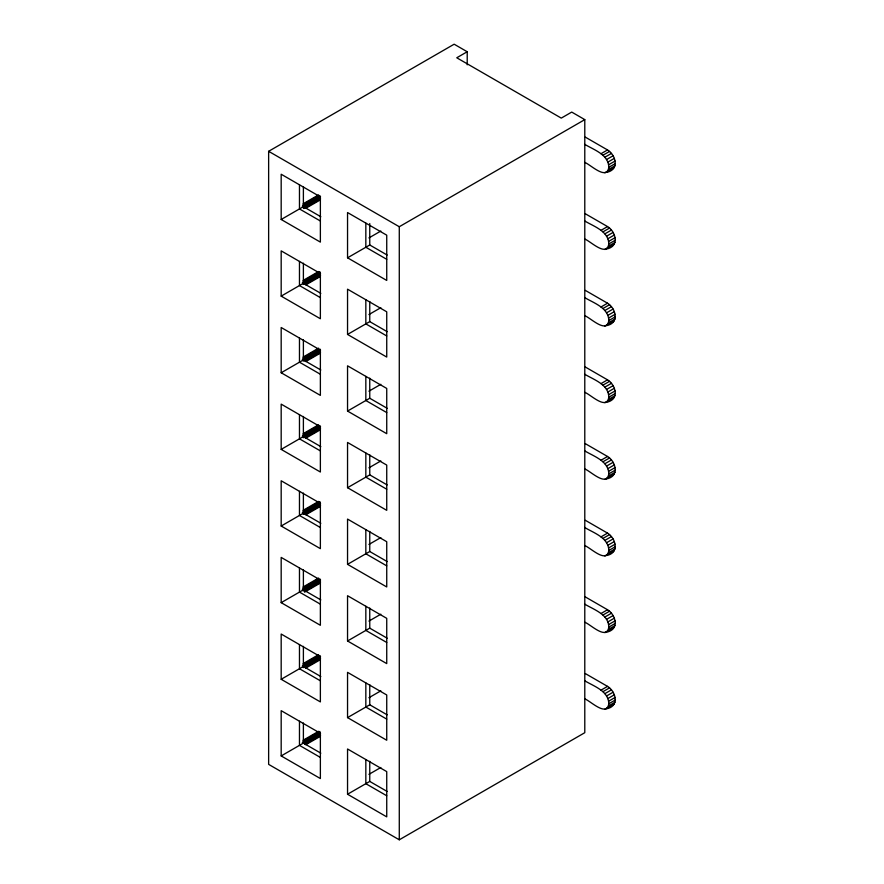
<?xml version="1.0" encoding="UTF-8"?>
<svg xmlns="http://www.w3.org/2000/svg" width="884" height="884" viewBox="0 0 884 884"><rect width="100%" height="100%" fill="white"/><g stroke="black" fill="none" stroke-linecap="round" stroke-linejoin="round"><path stroke-width="1.33" d="M584.622 162.369C590.114 164.159 606.656 181.032 608.833 167.297C608.446 154.302 593.705 149.838 584.622 144.269M606.534 172.369C619.706 169.971 615.982 155.043 607.529 149.948L585.319 137.13M584.622 239.012C590.114 240.791 606.656 257.664 608.833 243.929C608.446 230.934 593.705 226.47 584.622 220.901M606.534 249.001C619.706 246.614 615.982 231.674 607.529 226.58L585.319 213.762M584.622 315.643C590.114 317.422 606.656 334.296 608.833 320.561C608.446 307.566 593.705 303.101 584.622 297.543M606.534 325.632C619.706 323.246 615.982 308.306 607.529 303.212L585.319 290.394M584.622 392.275C590.114 394.054 606.656 410.938 608.833 397.192C608.446 384.208 593.705 379.744 584.622 374.175M606.534 402.275C619.706 399.877 615.982 384.949 607.529 379.844L585.319 367.026M584.622 468.907C590.114 470.686 606.656 487.57 608.833 473.835C608.446 460.84 593.705 456.376 584.622 450.807M606.534 478.907C619.706 476.509 615.982 461.581 607.529 456.487L585.319 443.657M584.622 545.538C590.114 547.329 606.656 564.202 608.833 550.467C608.446 537.472 593.705 533.008 584.622 527.439M606.534 555.539C619.706 553.141 615.982 538.212 607.529 533.118L585.319 520.289M584.622 622.17C590.114 623.96 606.656 640.834 608.833 627.099C608.446 614.104 593.705 609.64 584.622 604.07M606.534 632.171C619.706 629.773 615.982 614.844 607.529 609.75L585.319 596.932M584.622 698.813C590.114 700.592 606.656 717.465 608.833 703.73C608.446 690.736 593.705 686.271 584.622 680.702M606.534 708.802C619.706 706.415 615.982 691.476 607.529 686.382L585.319 673.564M467.216 51.747L456.763 57.78L561.274 118.113L571.727 112.08L584.788 119.627L584.788 732.692L399.281 839.8L268.637 764.373L268.637 151.308L454.155 44.2L467.216 51.747L467.216 64.819M303.146 203.784L318.594 194.878M303.245 204.624L318.682 195.707M302.317 206.182L320.13 195.894M281.178 219.486L320.373 242.117L320.373 196.867L281.178 174.236L281.178 219.486L320.538 196.767M303.267 207.839L319.897 198.237M303.897 208.502L320.527 198.911M305.765 208.315L320.019 200.082M368.937 237.918L380.827 231.044M303.146 280.427L318.594 271.51M303.245 281.256L319.864 271.653M302.317 282.814L320.13 272.537M268.637 151.308L399.281 226.735L584.788 119.627M281.178 296.129L320.373 318.748L320.373 273.499L281.178 250.868L281.178 296.129L320.538 273.399M347.545 257.808L386.739 280.438L386.739 235.177L347.545 212.547L347.545 257.808L369.755 244.99L387.17 255.045M303.267 284.471L319.897 274.88M305.091 284.449L320.527 275.543M305.765 284.946L320.019 276.714M600.987 153.717L607.529 149.948M603.021 155.197L609.551 151.429M604.91 157.197L611.441 153.418M606.534 159.573L613.065 155.794M607.783 162.159L614.314 158.391M608.568 164.8L615.098 161.032M608.833 167.297L615.363 163.529M608.568 169.485L615.098 165.717M604.91 172.866L614.314 167.441M368.937 314.549L380.827 307.687M303.146 357.059L318.594 348.141M303.245 357.887L318.682 348.97M302.317 359.457L320.13 349.169M281.178 372.761L320.373 395.38L320.373 350.13L281.178 327.5L281.178 372.761L320.538 350.031M347.545 334.439L386.739 357.07L386.739 311.809L347.545 289.19L347.545 334.439L369.755 321.621L387.17 331.677M303.267 361.103L319.897 351.512M305.091 361.092L320.527 352.175M305.765 361.578L320.019 353.357M600.987 230.348L607.529 226.58M603.021 231.829L609.551 228.061M604.91 233.829L611.441 230.061M606.534 236.205L613.065 232.437M607.783 238.802L614.314 235.022M608.568 241.431L615.098 237.663M608.833 243.929L615.363 240.161M608.568 246.117L615.098 242.349M604.91 249.509L614.314 244.072M368.937 391.181L380.827 384.319M303.146 433.69L318.594 424.773M303.245 434.519L318.682 425.613M302.317 436.088L320.13 425.801M281.178 449.392L320.373 472.023L320.373 426.762L281.178 404.132L281.178 449.392L320.538 426.663M347.545 411.071L386.739 433.701L386.739 388.441L347.545 365.821L347.545 411.071L369.755 398.253L387.17 408.309M303.267 437.746L319.897 428.143M305.091 437.724L320.527 428.806M305.765 438.21L320.019 429.989M600.987 306.991L607.529 303.212M603.021 308.461L609.551 304.693M604.91 310.461L611.441 306.693M606.534 312.837L613.065 309.068M607.783 315.433L614.314 311.654M608.568 318.063L615.098 314.295M608.833 320.561L615.363 316.792M608.568 322.748L615.098 318.98M604.91 326.141L614.314 320.715M368.937 467.813L380.827 460.951M303.146 510.322L318.594 501.405M303.245 511.151L319.864 501.559M302.317 512.72L320.13 502.432M281.178 526.024L320.373 548.655L320.373 503.394L281.178 480.774L281.178 526.024L320.538 503.294M347.545 487.703L386.739 510.333L386.739 465.083L347.545 442.453L347.545 487.703L369.755 474.885L387.17 484.94M303.267 514.377L319.897 504.775M305.091 514.355L320.527 505.438M305.765 514.853L320.019 506.62M600.987 383.623L607.529 379.844M603.021 385.104L609.551 381.324M604.91 387.093L611.441 383.324M606.534 389.468L613.065 385.7M607.783 392.065L614.314 388.297M608.568 394.695L615.098 390.927M608.833 397.192L615.363 393.424M608.568 399.38L615.098 395.612M604.91 402.772L614.314 397.347M368.937 544.445L380.827 537.582M303.146 586.954L318.594 578.048M303.245 587.794L318.682 578.876M302.317 589.352L320.13 579.064M281.178 602.656L320.373 625.286L320.373 580.026L281.178 557.406L281.178 602.656L320.538 579.937M347.545 564.346L386.739 586.965L386.739 541.715L347.545 519.085L347.545 564.346L369.755 551.517L387.17 561.572M303.267 591.009L319.897 581.407M305.091 590.987L320.527 582.07M304.571 592.169L320.019 583.252M600.987 460.255L607.529 456.487M603.021 461.735L609.551 457.967M604.91 463.724L611.441 459.956M606.534 466.1L613.065 462.332M607.783 468.697L614.314 464.929M608.568 471.338L615.098 467.559M608.833 473.835L615.363 470.056M608.568 476.023L615.098 472.244M604.91 479.404L614.314 473.979M368.937 621.087L380.827 614.214M303.146 663.586L318.594 654.679M303.245 664.425L318.682 655.508M302.317 665.984L320.13 655.696M281.178 679.288L320.373 701.918L320.373 656.668L281.178 634.038L281.178 679.288L320.538 656.569M347.545 640.977L386.739 663.608L386.739 618.347L347.545 595.717L347.545 640.977L369.755 628.148L387.17 638.215M303.267 667.641L319.897 658.039M305.091 667.619L320.527 658.713M305.765 668.116L320.019 659.884M600.987 536.886L607.529 533.118M603.021 538.367L609.551 534.599M604.91 540.367L611.441 536.588M606.534 542.743L613.065 538.964M607.783 545.329L614.314 541.561M608.568 547.969L615.098 544.19M608.833 550.467L615.363 546.688M608.568 552.655L615.098 548.887M604.91 556.036L614.314 550.61M368.937 697.719L380.827 690.846M303.146 740.228L318.594 731.311M303.245 741.057L319.864 731.455M302.317 742.615L320.13 732.339M281.178 755.931L320.373 778.55L320.373 733.3L281.178 710.67L281.178 755.931L320.538 733.201M347.545 717.609L386.739 740.239L386.739 694.979L347.545 672.348L347.545 717.609L369.755 704.791L387.17 714.847M304.461 743.588L319.897 734.681M305.091 744.262L320.527 735.344M305.765 744.748L320.019 736.527M600.987 613.518L607.529 609.75M603.021 614.999L609.551 611.231M604.91 616.999L611.441 613.22M606.534 619.375L613.065 615.596M607.783 621.96L614.314 618.192M608.568 624.601L615.098 620.833M608.833 627.099L615.363 623.331M608.568 629.286L615.098 625.518M604.91 632.679L614.314 627.242M368.937 774.351L380.827 767.489M347.545 794.241L386.739 816.871L386.739 771.61L347.545 748.991L347.545 794.241L369.755 781.423L387.17 791.478M600.987 690.15L607.529 686.382M603.021 691.631L609.551 687.862M604.91 693.631L611.441 689.863M606.534 696.006L613.065 692.238M607.783 698.603L614.314 694.824M608.568 701.233L615.098 697.465M608.833 703.73L615.363 699.962M608.568 705.918L615.098 702.15M604.91 709.311L614.314 703.874M611.441 169.098L613.065 168.601M611.441 245.73L613.065 245.233M611.441 322.373L613.065 321.864M611.441 399.004L613.065 398.496M611.441 475.636L613.065 475.139M611.441 552.268L613.065 551.771M611.441 628.9L613.065 628.402M611.441 705.531L613.065 705.034M320.804 216.724L303.389 206.668L303.389 186.557M320.373 221L299.466 208.933L299.466 184.789M386.739 259.31L365.832 247.244L365.832 223.111M320.804 293.355L303.389 283.3L303.389 263.189M320.373 297.632L299.466 285.565L299.466 261.432M386.739 335.953L365.832 323.876L365.832 299.742M320.804 369.987L303.389 359.932L303.389 339.821M320.373 374.263L299.466 362.197L299.466 338.064M386.739 412.585L365.832 400.518L365.832 376.374M320.804 446.63L303.389 436.574L303.389 416.452M320.373 450.895L299.466 438.829L299.466 414.695M386.739 489.217L365.832 477.15L365.832 453.017M320.804 523.262L303.389 513.206L303.389 493.084M320.373 527.538L299.466 515.46L299.466 491.327M386.739 565.848L365.832 553.782L365.832 529.649M320.804 599.893L303.389 589.838L303.389 569.727M320.373 604.17L299.466 592.103L299.466 567.959M386.739 642.48L365.832 630.414L365.832 606.28M320.804 676.525L303.389 666.47L303.389 646.359M320.373 680.802L299.466 668.735L299.466 644.602M386.739 719.112L365.832 707.045L365.832 682.912M320.804 753.157L303.389 743.101L303.389 722.99M320.373 757.433L299.466 745.367L299.466 721.234M386.739 795.755L365.832 783.688L365.832 759.544M399.281 226.735L399.281 839.8M369.755 223.53L369.755 244.99M369.755 301.499L369.755 321.621M369.755 378.142L369.755 398.253M369.755 454.774L369.755 474.885M369.755 531.406L369.755 551.517M369.755 608.037L369.755 628.148M369.755 684.669L369.755 704.791M369.755 761.301L369.755 781.423"/></g></svg>
